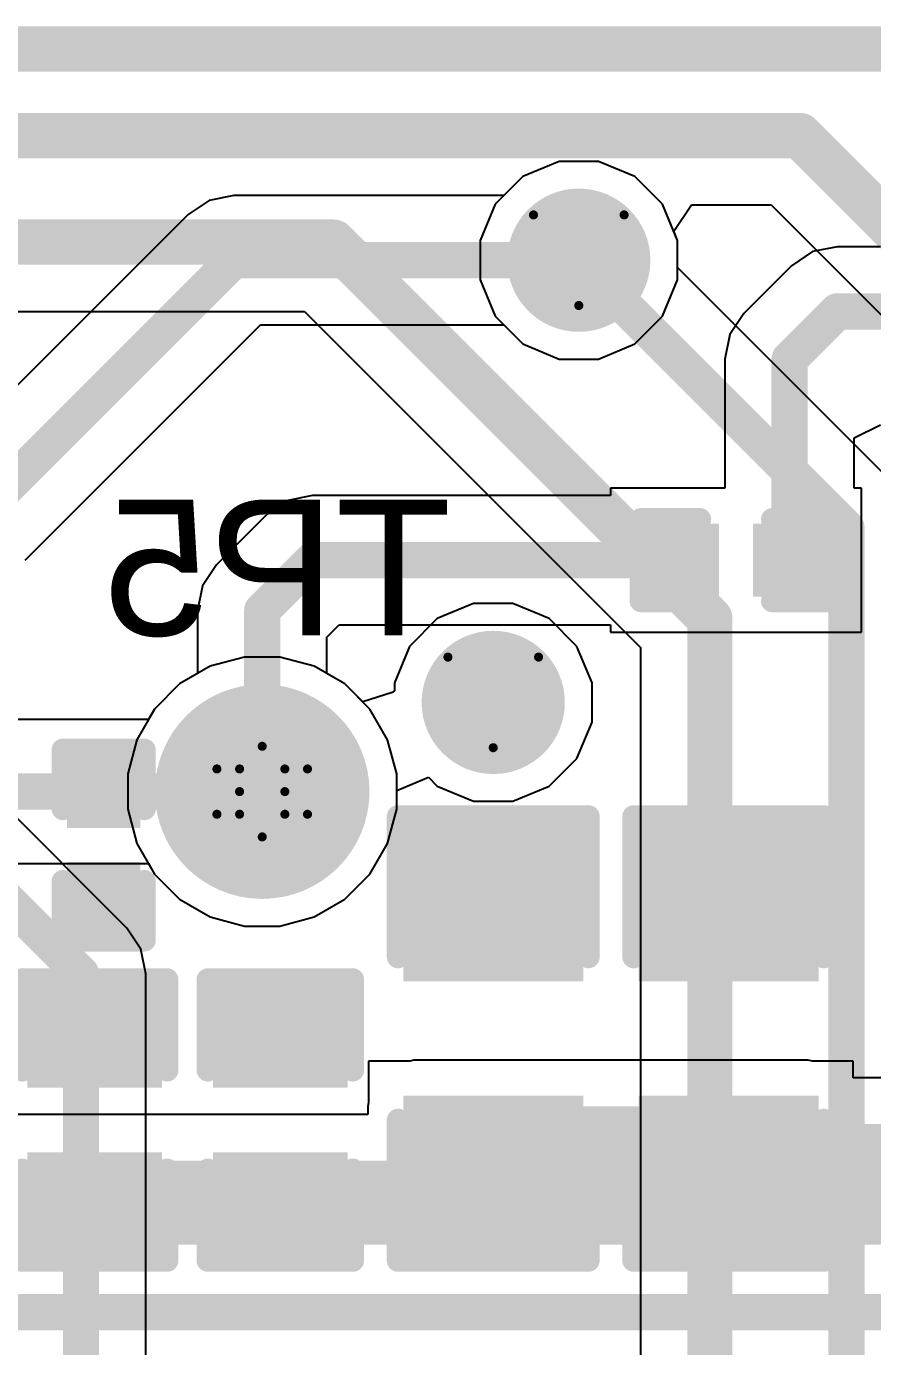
# Model space of a CAD drawing. Header units: inches. Extents: x -6 to 385, y -2 to 102.
# Drawn here: x 54.51 to 59.25, y 35.45 to 42.85 of the extents above; entities that cross this region are included whole.
import ezdxf

# ---------------------------------------------------------------- set-up
doc = ezdxf.new("R2010")
doc.units = ezdxf.units.IN
for name, color, linetype in [('Bottom Layer', 5, 'Continuous'), ('Bottom Overlay', 54, 'Continuous'), ('Bottom Paste', 16, 'Continuous'), ('Bottom Solder', 6, 'Continuous'), ('Drill Drawing', 1, 'Continuous'), ('Layer 1', 16, 'Continuous'), ('Layer 2', 76, 'Continuous'), ('Multi-Layer', 9, 'Continuous'), ('Pad Holes', 156, 'Continuous'), ('Top Layer', 1, 'Continuous'), ('Top Solder', 216, 'Continuous'), ('Via Holes', 16, 'Continuous')]:
    doc.layers.add(name, color=color, linetype=linetype)
doc.styles.add('Arial', font='', dxfattribs={"height": 0.2})
doc.styles.get('Arial').set_extended_font_data('Arial')

# ---------------------------------------------------------------- blocks, each defined once
blk = doc.blocks.new('CAP_0201_B_3')
at = {"layer": 'Bottom Layer'}
for points in [[(-0.45, 0.15), (-0.15, 0.15), (-0.15, -0.15), (-0.45, -0.15)], [(0.15, 0.15), (0.45, 0.15), (0.45, -0.15), (0.15, -0.15)]]:
    blk.add_hatch(color=5, dxfattribs=at).paths.add_polyline_path(points)
at = {"layer": 'Bottom Paste'}
for points in [[(-0.45, 0.15), (-0.15, 0.15), (-0.15, -0.15), (-0.45, -0.15)], [(0.15, 0.15), (0.45, 0.15), (0.45, -0.15), (0.15, -0.15)]]:
    blk.add_hatch(color=16, dxfattribs=at).paths.add_polyline_path(points)
at = {"layer": 'Bottom Solder'}
for points in [[(-0.505, 0.205), (-0.095, 0.205), (-0.095, -0.205), (-0.505, -0.205)], [(0.095, 0.205), (0.505, 0.205), (0.505, -0.205), (0.095, -0.205)]]:
    blk.add_hatch(color=6, dxfattribs=at).paths.add_polyline_path(points)
at = {"layer": 'Bottom Overlay'}
for points in [[(-0.5334, 0.2286, 0.127, 0.127, 0), (-0.2032, 0.2286, 0.127, 0.127, 0)], [(-0.5334, -0.2286, 0.127, 0.127, 0), (-0.5334, 0.2286, 0.127, 0.127, 0)], [(0.2032, 0.2286, 0.127, 0.127, 0), (0.5334, 0.2286, 0.127, 0.127, 0)], [(0.5334, -0.2286, 0.127, 0.127, 0), (0.5334, 0.2286, 0.127, 0.127, 0)], [(-0.5334, -0.2286, 0.127, 0.127, 0), (-0.2032, -0.2286, 0.127, 0.127, 0)], [(0.2032, -0.2286, 0.127, 0.127, 0), (0.5334, -0.2286, 0.127, 0.127, 0)]]:
    blk.add_lwpolyline(points, format="xyseb", dxfattribs=at)
for points in [[(-0.5651, 0.2286, 0.0635, 0.0635, 1), (-0.5016, 0.2286, 0.0635, 0.0635, 1)], [(-0.5651, 0.2286, 0.0635, 0.0635, 1), (-0.5016, 0.2286, 0.0635, 0.0635, 1)], [(-0.2349, 0.2286, 0.0635, 0.0635, 1), (-0.1714, 0.2286, 0.0635, 0.0635, 1)], [(0.1714, 0.2286, 0.0635, 0.0635, 1), (0.2349, 0.2286, 0.0635, 0.0635, 1)], [(0.5016, 0.2286, 0.0635, 0.0635, 1), (0.5651, 0.2286, 0.0635, 0.0635, 1)], [(0.5016, 0.2286, 0.0635, 0.0635, 1), (0.5651, 0.2286, 0.0635, 0.0635, 1)], [(-0.5651, -0.2286, 0.0635, 0.0635, 1), (-0.5016, -0.2286, 0.0635, 0.0635, 1)], [(-0.5651, -0.2286, 0.0635, 0.0635, 1), (-0.5016, -0.2286, 0.0635, 0.0635, 1)], [(-0.2349, -0.2286, 0.0635, 0.0635, 1), (-0.1714, -0.2286, 0.0635, 0.0635, 1)], [(0.1714, -0.2286, 0.0635, 0.0635, 1), (0.2349, -0.2286, 0.0635, 0.0635, 1)], [(0.5016, -0.2286, 0.0635, 0.0635, 1), (0.5651, -0.2286, 0.0635, 0.0635, 1)], [(0.5016, -0.2286, 0.0635, 0.0635, 1), (0.5651, -0.2286, 0.0635, 0.0635, 1)]]:
    blk.add_lwpolyline(points, format="xyseb", close=True, dxfattribs=at)
blk = doc.blocks.new('0_5___T____P___B_13')
at = {"layer": 'Bottom Layer'}
h = blk.add_hatch(color=5, dxfattribs=at)
edge = h.paths.add_edge_path()
edge.add_arc((0, 0), 0.5, 0, 360)
at = {"layer": 'Bottom Solder'}
h = blk.add_hatch(color=6, dxfattribs=at)
edge = h.paths.add_edge_path()
edge.add_arc((0, 0), 0.6016, 0, 360)
at = {"layer": 'Layer 1'}
h = blk.add_hatch(color=16, dxfattribs=at)
edge = h.paths.add_edge_path()
edge.add_arc((0, 0), 0.5, 0, 360)
at = {"layer": 'Layer 2'}
h = blk.add_hatch(color=76, dxfattribs=at)
edge = h.paths.add_edge_path()
edge.add_arc((0, 0), 0.5, 0, 360)
at = {"layer": 'Multi-Layer'}
h = blk.add_hatch(color=9, dxfattribs=at)
edge = h.paths.add_edge_path()
edge.add_arc((0, 0), 0.5, 0, 360)
at = {"layer": 'Pad Holes'}
h = blk.add_hatch(color=7, dxfattribs=at)
edge = h.paths.add_edge_path()
edge.add_arc((0, 0), 0.26, 0, 360)
at = {"layer": 'Top Layer'}
h = blk.add_hatch(color=1, dxfattribs=at)
edge = h.paths.add_edge_path()
edge.add_arc((0, 0), 0.5, 0, 360)
at = {"layer": 'Top Solder'}
h = blk.add_hatch(color=216, dxfattribs=at)
edge = h.paths.add_edge_path()
edge.add_arc((0, 0), 0.6016, 0, 360)
blk = doc.blocks.new('C___0402_B_60')
at = {"layer": 'Bottom Layer'}
for points in [[(-0.2413, 0.3175), (-0.2413, -0.3175), (-0.6985, -0.3175), (-0.6985, 0.3175)], [(0.6985, 0.3175), (0.6985, -0.3175), (0.2413, -0.3175), (0.2413, 0.3175)]]:
    blk.add_hatch(color=5, dxfattribs=at).paths.add_polyline_path(points)
at = {"layer": 'Bottom Paste'}
for points in [[(-0.2413, 0.3175), (-0.2413, -0.3175), (-0.6985, -0.3175), (-0.6985, 0.3175)], [(0.6985, 0.3175), (0.6985, -0.3175), (0.2413, -0.3175), (0.2413, 0.3175)]]:
    blk.add_hatch(color=16, dxfattribs=at).paths.add_polyline_path(points)
at = {"layer": 'Bottom Solder'}
for points in [[(-0.1813, 0.3775), (-0.1813, -0.3775), (-0.7585, -0.3775), (-0.7585, 0.3775)], [(0.7585, 0.3775), (0.7585, -0.3775), (0.1813, -0.3775), (0.1813, 0.3775)]]:
    blk.add_hatch(color=6, dxfattribs=at).paths.add_polyline_path(points)
at = {"layer": 'Bottom Overlay'}
for points in [[(-0.7874, -0.4064, 0.127, 0.127, 0), (-0.7874, 0.4064, 0.127, 0.127, 0)], [(-0.2794, 0.4064, 0.127, 0.127, 0), (-0.7874, 0.4064, 0.127, 0.127, 0)], [(0.7874, 0.4064, 0.127, 0.127, 0), (0.2794, 0.4064, 0.127, 0.127, 0)], [(0.7874, -0.4064, 0.127, 0.127, 0), (0.7874, 0.4064, 0.127, 0.127, 0)], [(-0.2794, -0.4064, 0.127, 0.127, 0), (-0.7874, -0.4064, 0.127, 0.127, 0)], [(0.7874, -0.4064, 0.127, 0.127, 0), (0.2794, -0.4064, 0.127, 0.127, 0)]]:
    blk.add_lwpolyline(points, format="xyseb", dxfattribs=at)
for points in [[(-0.8191, 0.4064, 0.0635, 0.0635, 1), (-0.7556, 0.4064, 0.0635, 0.0635, 1)], [(-0.8191, 0.4064, 0.0635, 0.0635, 1), (-0.7556, 0.4064, 0.0635, 0.0635, 1)], [(-0.3111, 0.4064, 0.0635, 0.0635, 1), (-0.2477, 0.4064, 0.0635, 0.0635, 1)], [(0.2477, 0.4064, 0.0635, 0.0635, 1), (0.3111, 0.4064, 0.0635, 0.0635, 1)], [(0.7556, 0.4064, 0.0635, 0.0635, 1), (0.8191, 0.4064, 0.0635, 0.0635, 1)], [(0.7556, 0.4064, 0.0635, 0.0635, 1), (0.8191, 0.4064, 0.0635, 0.0635, 1)], [(-0.8191, -0.4064, 0.0635, 0.0635, 1), (-0.7556, -0.4064, 0.0635, 0.0635, 1)], [(-0.8191, -0.4064, 0.0635, 0.0635, 1), (-0.7556, -0.4064, 0.0635, 0.0635, 1)], [(-0.3111, -0.4064, 0.0635, 0.0635, 1), (-0.2477, -0.4064, 0.0635, 0.0635, 1)], [(0.2477, -0.4064, 0.0635, 0.0635, 1), (0.3111, -0.4064, 0.0635, 0.0635, 1)], [(0.7556, -0.4064, 0.0635, 0.0635, 1), (0.8191, -0.4064, 0.0635, 0.0635, 1)], [(0.7556, -0.4064, 0.0635, 0.0635, 1), (0.8191, -0.4064, 0.0635, 0.0635, 1)]]:
    blk.add_lwpolyline(points, format="xyseb", close=True, dxfattribs=at)
blk = doc.blocks.new('C___0402_B_61')
at = {"layer": 'Bottom Layer'}
for points in [[(-0.2413, 0.3175), (-0.2413, -0.3175), (-0.6985, -0.3175), (-0.6985, 0.3175)], [(0.6985, 0.3175), (0.6985, -0.3175), (0.2413, -0.3175), (0.2413, 0.3175)]]:
    blk.add_hatch(color=5, dxfattribs=at).paths.add_polyline_path(points)
at = {"layer": 'Bottom Paste'}
for points in [[(-0.2413, 0.3175), (-0.2413, -0.3175), (-0.6985, -0.3175), (-0.6985, 0.3175)], [(0.6985, 0.3175), (0.6985, -0.3175), (0.2413, -0.3175), (0.2413, 0.3175)]]:
    blk.add_hatch(color=16, dxfattribs=at).paths.add_polyline_path(points)
at = {"layer": 'Bottom Solder'}
for points in [[(-0.1813, 0.3775), (-0.1813, -0.3775), (-0.7585, -0.3775), (-0.7585, 0.3775)], [(0.7585, 0.3775), (0.7585, -0.3775), (0.1813, -0.3775), (0.1813, 0.3775)]]:
    blk.add_hatch(color=6, dxfattribs=at).paths.add_polyline_path(points)
at = {"layer": 'Bottom Overlay'}
for points in [[(-0.7874, -0.4064, 0.127, 0.127, 0), (-0.7874, 0.4064, 0.127, 0.127, 0)], [(-0.2794, 0.4064, 0.127, 0.127, 0), (-0.7874, 0.4064, 0.127, 0.127, 0)], [(0.7874, 0.4064, 0.127, 0.127, 0), (0.2794, 0.4064, 0.127, 0.127, 0)], [(0.7874, -0.4064, 0.127, 0.127, 0), (0.7874, 0.4064, 0.127, 0.127, 0)], [(-0.2794, -0.4064, 0.127, 0.127, 0), (-0.7874, -0.4064, 0.127, 0.127, 0)], [(0.7874, -0.4064, 0.127, 0.127, 0), (0.2794, -0.4064, 0.127, 0.127, 0)]]:
    blk.add_lwpolyline(points, format="xyseb", dxfattribs=at)
for points in [[(-0.8191, 0.4064, 0.0635, 0.0635, 1), (-0.7556, 0.4064, 0.0635, 0.0635, 1)], [(-0.8191, 0.4064, 0.0635, 0.0635, 1), (-0.7556, 0.4064, 0.0635, 0.0635, 1)], [(-0.3111, 0.4064, 0.0635, 0.0635, 1), (-0.2477, 0.4064, 0.0635, 0.0635, 1)], [(0.2477, 0.4064, 0.0635, 0.0635, 1), (0.3111, 0.4064, 0.0635, 0.0635, 1)], [(0.7556, 0.4064, 0.0635, 0.0635, 1), (0.8191, 0.4064, 0.0635, 0.0635, 1)], [(0.7556, 0.4064, 0.0635, 0.0635, 1), (0.8191, 0.4064, 0.0635, 0.0635, 1)], [(-0.8191, -0.4064, 0.0635, 0.0635, 1), (-0.7556, -0.4064, 0.0635, 0.0635, 1)], [(-0.8191, -0.4064, 0.0635, 0.0635, 1), (-0.7556, -0.4064, 0.0635, 0.0635, 1)], [(-0.3111, -0.4064, 0.0635, 0.0635, 1), (-0.2477, -0.4064, 0.0635, 0.0635, 1)], [(0.2477, -0.4064, 0.0635, 0.0635, 1), (0.3111, -0.4064, 0.0635, 0.0635, 1)], [(0.7556, -0.4064, 0.0635, 0.0635, 1), (0.8191, -0.4064, 0.0635, 0.0635, 1)], [(0.7556, -0.4064, 0.0635, 0.0635, 1), (0.8191, -0.4064, 0.0635, 0.0635, 1)]]:
    blk.add_lwpolyline(points, format="xyseb", close=True, dxfattribs=at)
blk = doc.blocks.new('C___0603_B_62')
at = {"layer": 'Bottom Layer'}
for points in [[(-1.143, -0.4445), (-1.143, 0.4445), (-0.381, 0.4445), (-0.381, -0.4445)], [(0.381, -0.4445), (0.381, 0.4445), (1.143, 0.4445), (1.143, -0.4445)]]:
    blk.add_hatch(color=5, dxfattribs=at).paths.add_polyline_path(points)
at = {"layer": 'Bottom Paste'}
for points in [[(-1.143, -0.4445), (-1.143, 0.4445), (-0.381, 0.4445), (-0.381, -0.4445)], [(0.381, -0.4445), (0.381, 0.4445), (1.143, 0.4445), (1.143, -0.4445)]]:
    blk.add_hatch(color=16, dxfattribs=at).paths.add_polyline_path(points)
at = {"layer": 'Bottom Solder'}
for points in [[(-1.203, -0.5045), (-1.203, 0.5045), (-0.321, 0.5045), (-0.321, -0.5045)], [(0.321, -0.5045), (0.321, 0.5045), (1.203, 0.5045), (1.203, -0.5045)]]:
    blk.add_hatch(color=6, dxfattribs=at).paths.add_polyline_path(points)
at = {"layer": 'Bottom Overlay'}
for points in [[(-0.4572, 0.5334, 0.127, 0.127, 0), (-1.2446, 0.5334, 0.127, 0.127, 0)], [(-1.2446, -0.5334, 0.127, 0.127, 0), (-1.2446, 0.5334, 0.127, 0.127, 0)], [(1.2446, 0.5334, 0.127, 0.127, 0), (0.4572, 0.5334, 0.127, 0.127, 0)], [(1.2446, -0.5334, 0.127, 0.127, 0), (1.2446, 0.5334, 0.127, 0.127, 0)], [(-0.4572, -0.5334, 0.127, 0.127, 0), (-1.2446, -0.5334, 0.127, 0.127, 0)], [(1.2446, -0.5334, 0.127, 0.127, 0), (0.4572, -0.5334, 0.127, 0.127, 0)]]:
    blk.add_lwpolyline(points, format="xyseb", dxfattribs=at)
for points in [[(-1.2764, 0.5334, 0.0635, 0.0635, 1), (-1.2128, 0.5334, 0.0635, 0.0635, 1)], [(-1.2764, 0.5334, 0.0635, 0.0635, 1), (-1.2128, 0.5334, 0.0635, 0.0635, 1)], [(-0.4889, 0.5334, 0.0635, 0.0635, 1), (-0.4254, 0.5334, 0.0635, 0.0635, 1)], [(0.4254, 0.5334, 0.0635, 0.0635, 1), (0.4889, 0.5334, 0.0635, 0.0635, 1)], [(1.2128, 0.5334, 0.0635, 0.0635, 1), (1.2764, 0.5334, 0.0635, 0.0635, 1)], [(1.2128, 0.5334, 0.0635, 0.0635, 1), (1.2764, 0.5334, 0.0635, 0.0635, 1)], [(-1.2764, -0.5334, 0.0635, 0.0635, 1), (-1.2128, -0.5334, 0.0635, 0.0635, 1)], [(-1.2764, -0.5334, 0.0635, 0.0635, 1), (-1.2128, -0.5334, 0.0635, 0.0635, 1)], [(-0.4889, -0.5334, 0.0635, 0.0635, 1), (-0.4254, -0.5334, 0.0635, 0.0635, 1)], [(0.4254, -0.5334, 0.0635, 0.0635, 1), (0.4889, -0.5334, 0.0635, 0.0635, 1)], [(1.2128, -0.5334, 0.0635, 0.0635, 1), (1.2764, -0.5334, 0.0635, 0.0635, 1)], [(1.2128, -0.5334, 0.0635, 0.0635, 1), (1.2764, -0.5334, 0.0635, 0.0635, 1)]]:
    blk.add_lwpolyline(points, format="xyseb", close=True, dxfattribs=at)
blk = doc.blocks.new('C___0603_B_63')
at = {"layer": 'Bottom Layer'}
for points in [[(-1.143, -0.4445), (-1.143, 0.4445), (-0.381, 0.4445), (-0.381, -0.4445)], [(0.381, -0.4445), (0.381, 0.4445), (1.143, 0.4445), (1.143, -0.4445)]]:
    blk.add_hatch(color=5, dxfattribs=at).paths.add_polyline_path(points)
at = {"layer": 'Bottom Paste'}
for points in [[(-1.143, -0.4445), (-1.143, 0.4445), (-0.381, 0.4445), (-0.381, -0.4445)], [(0.381, -0.4445), (0.381, 0.4445), (1.143, 0.4445), (1.143, -0.4445)]]:
    blk.add_hatch(color=16, dxfattribs=at).paths.add_polyline_path(points)
at = {"layer": 'Bottom Solder'}
for points in [[(-1.203, -0.5045), (-1.203, 0.5045), (-0.321, 0.5045), (-0.321, -0.5045)], [(0.321, -0.5045), (0.321, 0.5045), (1.203, 0.5045), (1.203, -0.5045)]]:
    blk.add_hatch(color=6, dxfattribs=at).paths.add_polyline_path(points)
at = {"layer": 'Bottom Overlay'}
for points in [[(-0.4572, 0.5334, 0.127, 0.127, 0), (-1.2446, 0.5334, 0.127, 0.127, 0)], [(-1.2446, -0.5334, 0.127, 0.127, 0), (-1.2446, 0.5334, 0.127, 0.127, 0)], [(1.2446, 0.5334, 0.127, 0.127, 0), (0.4572, 0.5334, 0.127, 0.127, 0)], [(1.2446, -0.5334, 0.127, 0.127, 0), (1.2446, 0.5334, 0.127, 0.127, 0)], [(-0.4572, -0.5334, 0.127, 0.127, 0), (-1.2446, -0.5334, 0.127, 0.127, 0)], [(1.2446, -0.5334, 0.127, 0.127, 0), (0.4572, -0.5334, 0.127, 0.127, 0)]]:
    blk.add_lwpolyline(points, format="xyseb", dxfattribs=at)
for points in [[(-1.2764, 0.5334, 0.0635, 0.0635, 1), (-1.2128, 0.5334, 0.0635, 0.0635, 1)], [(-1.2764, 0.5334, 0.0635, 0.0635, 1), (-1.2128, 0.5334, 0.0635, 0.0635, 1)], [(-0.4889, 0.5334, 0.0635, 0.0635, 1), (-0.4254, 0.5334, 0.0635, 0.0635, 1)], [(0.4254, 0.5334, 0.0635, 0.0635, 1), (0.4889, 0.5334, 0.0635, 0.0635, 1)], [(1.2128, 0.5334, 0.0635, 0.0635, 1), (1.2764, 0.5334, 0.0635, 0.0635, 1)], [(1.2128, 0.5334, 0.0635, 0.0635, 1), (1.2764, 0.5334, 0.0635, 0.0635, 1)], [(-1.2764, -0.5334, 0.0635, 0.0635, 1), (-1.2128, -0.5334, 0.0635, 0.0635, 1)], [(-1.2764, -0.5334, 0.0635, 0.0635, 1), (-1.2128, -0.5334, 0.0635, 0.0635, 1)], [(-0.4889, -0.5334, 0.0635, 0.0635, 1), (-0.4254, -0.5334, 0.0635, 0.0635, 1)], [(0.4254, -0.5334, 0.0635, 0.0635, 1), (0.4889, -0.5334, 0.0635, 0.0635, 1)], [(1.2128, -0.5334, 0.0635, 0.0635, 1), (1.2764, -0.5334, 0.0635, 0.0635, 1)], [(1.2128, -0.5334, 0.0635, 0.0635, 1), (1.2764, -0.5334, 0.0635, 0.0635, 1)]]:
    blk.add_lwpolyline(points, format="xyseb", close=True, dxfattribs=at)
blk = doc.blocks.new('CAP_0201_B_65')
at = {"layer": 'Bottom Layer'}
for points in [[(-0.45, 0.15), (-0.15, 0.15), (-0.15, -0.15), (-0.45, -0.15)], [(0.15, 0.15), (0.45, 0.15), (0.45, -0.15), (0.15, -0.15)]]:
    blk.add_hatch(color=5, dxfattribs=at).paths.add_polyline_path(points)
at = {"layer": 'Bottom Paste'}
for points in [[(-0.45, 0.15), (-0.15, 0.15), (-0.15, -0.15), (-0.45, -0.15)], [(0.15, 0.15), (0.45, 0.15), (0.45, -0.15), (0.15, -0.15)]]:
    blk.add_hatch(color=16, dxfattribs=at).paths.add_polyline_path(points)
at = {"layer": 'Bottom Solder'}
for points in [[(-0.505, 0.205), (-0.095, 0.205), (-0.095, -0.205), (-0.505, -0.205)], [(0.095, 0.205), (0.505, 0.205), (0.505, -0.205), (0.095, -0.205)]]:
    blk.add_hatch(color=6, dxfattribs=at).paths.add_polyline_path(points)
at = {"layer": 'Bottom Overlay'}
for points in [[(-0.5334, 0.2286, 0.127, 0.127, 0), (-0.2032, 0.2286, 0.127, 0.127, 0)], [(-0.5334, 0.2286, 0.127, 0.127, 0), (-0.5334, -0.2286, 0.127, 0.127, 0)], [(0.2032, 0.2286, 0.127, 0.127, 0), (0.5334, 0.2286, 0.127, 0.127, 0)], [(0.5334, 0.2286, 0.127, 0.127, 0), (0.5334, -0.2286, 0.127, 0.127, 0)], [(-0.5334, -0.2286, 0.127, 0.127, 0), (-0.2032, -0.2286, 0.127, 0.127, 0)], [(0.2032, -0.2286, 0.127, 0.127, 0), (0.5334, -0.2286, 0.127, 0.127, 0)]]:
    blk.add_lwpolyline(points, format="xyseb", dxfattribs=at)
for points in [[(-0.5651, 0.2286, 0.0635, 0.0635, 1), (-0.5016, 0.2286, 0.0635, 0.0635, 1)], [(-0.5651, 0.2286, 0.0635, 0.0635, 1), (-0.5016, 0.2286, 0.0635, 0.0635, 1)], [(-0.2349, 0.2286, 0.0635, 0.0635, 1), (-0.1714, 0.2286, 0.0635, 0.0635, 1)], [(0.1714, 0.2286, 0.0635, 0.0635, 1), (0.2349, 0.2286, 0.0635, 0.0635, 1)], [(0.5016, 0.2286, 0.0635, 0.0635, 1), (0.5651, 0.2286, 0.0635, 0.0635, 1)], [(0.5016, 0.2286, 0.0635, 0.0635, 1), (0.5651, 0.2286, 0.0635, 0.0635, 1)], [(-0.5651, -0.2286, 0.0635, 0.0635, 1), (-0.5016, -0.2286, 0.0635, 0.0635, 1)], [(-0.5651, -0.2286, 0.0635, 0.0635, 1), (-0.5016, -0.2286, 0.0635, 0.0635, 1)], [(-0.2349, -0.2286, 0.0635, 0.0635, 1), (-0.1714, -0.2286, 0.0635, 0.0635, 1)], [(0.1714, -0.2286, 0.0635, 0.0635, 1), (0.2349, -0.2286, 0.0635, 0.0635, 1)], [(0.5016, -0.2286, 0.0635, 0.0635, 1), (0.5651, -0.2286, 0.0635, 0.0635, 1)], [(0.5016, -0.2286, 0.0635, 0.0635, 1), (0.5651, -0.2286, 0.0635, 0.0635, 1)]]:
    blk.add_lwpolyline(points, format="xyseb", close=True, dxfattribs=at)

msp = doc.modelspace()

# ---------------------------------------------------------------- hatches: boundary and pattern name
at = {"layer": 'Bottom Layer'}
h = msp.add_hatch(color=5, dxfattribs=at)
edge = h.paths.add_edge_path()
edge.add_arc((57.6045, 41.5367), 0.3, 0, 360)
h = msp.add_hatch(color=5, dxfattribs=at)
edge = h.paths.add_edge_path()
edge.add_arc((57.1246, 39.0573), 0.3, 0, 360)
for points in [[(56.6801, 36.0301), (58.8899, 36.0301), (58.8899, 36.7919), (56.6801, 36.7919)], [(56.6801, 36.0174), (61.5704, 36.0174), (61.5704, 36.6931), (56.6801, 36.6931)], [(51.868, 36.0172), (58.8899, 36.0172), (58.8899, 36.4873), (51.868, 36.4873)]]:
    msp.add_hatch(color=5, dxfattribs=at).paths.add_polyline_path(points)
at = {"layer": 'Bottom Solder'}
h = msp.add_hatch(color=6, dxfattribs=at)
edge = h.paths.add_edge_path()
edge.add_arc((57.6045, 41.5367), 0.4016, 0, 360)
h = msp.add_hatch(color=6, dxfattribs=at)
edge = h.paths.add_edge_path()
edge.add_arc((57.1246, 39.0573), 0.4016, 0, 360)
at = {"layer": 'Layer 1'}
h = msp.add_hatch(color=16, dxfattribs=at)
edge = h.paths.add_edge_path()
edge.add_arc((57.6045, 41.5367), 0.3, 0, 360)
h = msp.add_hatch(color=16, dxfattribs=at)
edge = h.paths.add_edge_path()
edge.add_arc((57.1246, 39.0573), 0.3, 0, 360)
at = {"layer": 'Layer 2'}
h = msp.add_hatch(color=76, dxfattribs=at)
edge = h.paths.add_edge_path()
edge.add_arc((57.6045, 41.5367), 0.3, 0, 360)
h = msp.add_hatch(color=76, dxfattribs=at)
edge = h.paths.add_edge_path()
edge.add_arc((57.1246, 39.0573), 0.3, 0, 360)
at = {"layer": 'Top Layer'}
h = msp.add_hatch(color=1, dxfattribs=at)
edge = h.paths.add_edge_path()
edge.add_arc((57.6045, 41.5367), 0.3, 0, 360)
h = msp.add_hatch(color=1, dxfattribs=at)
edge = h.paths.add_edge_path()
edge.add_arc((57.1246, 39.0573), 0.3, 0, 360)
at = {"layer": 'Top Solder'}
h = msp.add_hatch(color=216, dxfattribs=at)
edge = h.paths.add_edge_path()
edge.add_arc((57.6045, 41.5367), 0.4016, 0, 360)
h = msp.add_hatch(color=216, dxfattribs=at)
edge = h.paths.add_edge_path()
edge.add_arc((57.1246, 39.0573), 0.4016, 0, 360)
at = {"layer": 'Via Holes'}
h = msp.add_hatch(color=7, dxfattribs=at)
edge = h.paths.add_edge_path()
edge.add_arc((57.6045, 41.5367), 0.15, 0, 360)
h = msp.add_hatch(color=7, dxfattribs=at)
edge = h.paths.add_edge_path()
edge.add_arc((57.1246, 39.0573), 0.15, 0, 360)

# ---------------------------------------------------------------- linework, layer by layer
at = {"layer": 'Bottom Layer'}
for p, q in [((57.4943, 42.0907), (57.2907, 42.0063)), ((57.7147, 42.0907), (57.4943, 42.0907)), ((57.9183, 42.0063), (57.7147, 42.0907)), ((57.2907, 42.0063), (57.1836, 41.8992)), ((58.0741, 41.8505), (57.9183, 42.0063)), ((55.6697, 41.8992), (55.5309, 41.8716)), ((57.1836, 41.8992), (55.6697, 41.8992)), ((55.6697, 41.8992), (55.6697, 41.8992)), ((55.5309, 41.8716), (55.4133, 41.793)), ((58.1585, 41.6469), (58.0741, 41.8505)), ((55.4133, 41.793), (53.9879, 40.3676)), ((55.4133, 41.793), (55.4133, 41.793)), ((58.1585, 41.4265), (58.1585, 41.6469)), ((59.0543, 41.6122), (58.9156, 41.5846)), ((59.2965, 41.6122), (59.0543, 41.6122)), ((59.0543, 41.6122), (59.0543, 41.6122)), ((58.9156, 41.5846), (58.798, 41.506)), ((58.7979, 41.506), (58.53, 41.2381)), ((58.798, 41.506), (58.7979, 41.506)), ((58.0741, 41.2229), (58.1585, 41.4265)), ((58.53, 41.2381), (58.4514, 41.1204)), ((54.5006, 39.8549), (55.8198, 41.1741)), ((55.8198, 41.1741), (57.1836, 41.1741)), ((57.1836, 41.1741), (57.2907, 41.067)), ((57.9183, 41.067), (58.0741, 41.2229)), ((58.4514, 41.1204), (58.4238, 40.9817)), ((57.2907, 41.067), (57.4943, 40.9827)), ((57.7147, 40.9827), (57.9183, 41.067)), ((57.4943, 40.9827), (57.7147, 40.9827)), ((58.4238, 40.9817), (58.4238, 40.9817)), ((58.4238, 40.9817), (58.4238, 40.2589)), ((59.1489, 40.5416), (59.2965, 40.6146)), ((59.1489, 40.2589), (59.1489, 40.5416)), ((56.111, 40.2174), (55.9723, 40.1898)), ((57.7824, 40.2174), (56.111, 40.2174)), ((56.111, 40.2174), (56.111, 40.2174)), ((58.4238, 40.2589), (57.7824, 40.2589)), ((57.7824, 40.2589), (57.7824, 40.2174)), ((59.1904, 40.2589), (59.1489, 40.2589)), ((59.1904, 39.4509), (59.1904, 40.2589)), ((55.9723, 40.1898), (55.8546, 40.1113)), ((55.8546, 40.1112), (55.5728, 39.8294)), ((55.8546, 40.1113), (55.8546, 40.1112)), ((55.5728, 39.8294), (55.4942, 39.7118)), ((55.4942, 39.7118), (55.4666, 39.5731)), ((55.4666, 39.5731), (55.4666, 39.573)), ((55.4666, 39.573), (55.4666, 39.2186)), ((56.1918, 39.4229), (56.2612, 39.4923)), ((56.2612, 39.4923), (57.7824, 39.4923)), ((57.7824, 39.4923), (57.7824, 39.4509)), ((56.1918, 39.2186), (56.1918, 39.4229)), ((57.7824, 39.4509), (59.1904, 39.4509)), ((55.3662, 39.1607), (55.2258, 39.0203)), ((55.4666, 39.2186), (55.3662, 39.1607)), ((56.2922, 39.1607), (56.1918, 39.2186)), ((56.4326, 39.0203), (56.2922, 39.1607)), ((55.2258, 39.0203), (55.1918, 38.9613)), ((56.5318, 38.8484), (56.4326, 39.0203)), ((55.1918, 38.9613), (53.2926, 38.9613)), ((56.5832, 38.6566), (56.5318, 38.8484)), ((56.5832, 38.4581), (56.5832, 38.6566)), ((56.5318, 38.2663), (56.5832, 38.4581)), ((56.4326, 38.0944), (56.5318, 38.2663)), ((54.0756, 38.1533), (55.1918, 38.1533)), ((55.1918, 38.1533), (55.2258, 38.0944)), ((55.2258, 38.0944), (55.3662, 37.954)), ((56.2922, 37.954), (56.4326, 38.0944)), ((55.3662, 37.954), (55.5382, 37.8547)), ((56.1202, 37.8547), (56.2922, 37.954)), ((55.5382, 37.8547), (55.7299, 37.8033)), ((55.9285, 37.8033), (56.1202, 37.8547)), ((55.7299, 37.8033), (55.9285, 37.8033)), ((56.6563, 37.0461), (56.4261, 37.0461)), ((56.4261, 37.0461), (56.4261, 36.8169)), ((56.6801, 37.0509), (56.6563, 37.0461)), ((58.8899, 37.0509), (56.6801, 37.0509)), ((58.9149, 37.0459), (58.8899, 37.0509)), ((59.1439, 37.0459), (58.9149, 37.0459)), ((59.1439, 36.9521), (59.1439, 37.0459)), ((59.4233, 36.9521), (59.1439, 36.9521)), ((56.4261, 36.8169), (56.4211, 36.7919)), ((56.4211, 36.7919), (56.4211, 36.7463)), ((56.4211, 36.7463), (53.4155, 36.7463))]:
    msp.add_line(p, q, dxfattribs=at)
for points in [[(53.9466, 39.8136, 0.2032, 0.2032, 0), (55.6697, 41.5367, 0.2032, 0.2032, 0)], [(55.6697, 41.5367, 0.2032, 0.2032, 0), (57.6045, 41.5367, 0.2032, 0.2032, 0)], [(58.7864, 40.9817, 0.2032, 0.2032, 0), (59.0543, 41.2496, 0.2032, 0.2032, 0)], [(59.0543, 41.2496, 0.2032, 0.2032, 0), (59.995, 41.2496, 0.2032, 0.2032, 0)], [(58.7864, 39.8549, 0.2032, 0.2032, 0), (58.7864, 40.9817, 0.2032, 0.2032, 0)], [(55.8292, 39.5731, 0.2032, 0.2032, 0), (56.111, 39.8549, 0.2032, 0.2032, 0)], [(56.111, 39.8549, 0.2032, 0.2032, 0), (58.1864, 39.8549, 0.2032, 0.2032, 0)], [(55.8292, 38.5573, 0.2032, 0.2032, 0), (55.8292, 39.5731, 0.2032, 0.2032, 0)], [(54.2216, 38.5573, 0.2032, 0.2032, 0), (54.9402, 38.5573, 0.2032, 0.2032, 0)], [(54.9402, 38.5573, 0.2032, 0.2032, 0), (55.8292, 38.5573, 0.2032, 0.2032, 0)], [(52.193, 35.6392, 0.2032, 0.2032, 0), (61.9236, 35.6392, 0.2032, 0.2032, 0)]]:
    msp.add_lwpolyline(points, format="xyseb", dxfattribs=at)
for points in [[(55.6189, 41.5367, 0.1016, 0.1016, 1), (55.7205, 41.5367, 0.1016, 0.1016, 1)], [(55.6189, 41.5367, 0.1016, 0.1016, 1), (55.7205, 41.5367, 0.1016, 0.1016, 1)], [(57.5537, 41.5367, 0.1016, 0.1016, 1), (57.6553, 41.5367, 0.1016, 0.1016, 1)], [(59.0035, 41.2496, 0.1016, 0.1016, 1), (59.1051, 41.2496, 0.1016, 0.1016, 1)], [(59.0035, 41.2496, 0.1016, 0.1016, 1), (59.1051, 41.2496, 0.1016, 0.1016, 1)], [(58.7356, 40.9817, 0.1016, 0.1016, 1), (58.8372, 40.9817, 0.1016, 0.1016, 1)], [(58.7356, 40.9817, 0.1016, 0.1016, 1), (58.8372, 40.9817, 0.1016, 0.1016, 1)], [(56.0602, 39.8549, 0.1016, 0.1016, 1), (56.1618, 39.8549, 0.1016, 0.1016, 1)], [(56.0602, 39.8549, 0.1016, 0.1016, 1), (56.1618, 39.8549, 0.1016, 0.1016, 1)], [(58.1356, 39.8549, 0.1016, 0.1016, 1), (58.2372, 39.8549, 0.1016, 0.1016, 1)], [(58.7356, 39.8549, 0.1016, 0.1016, 1), (58.8372, 39.8549, 0.1016, 0.1016, 1)], [(55.7784, 39.5731, 0.1016, 0.1016, 1), (55.88, 39.5731, 0.1016, 0.1016, 1)], [(55.7784, 39.5731, 0.1016, 0.1016, 1), (55.88, 39.5731, 0.1016, 0.1016, 1)], [(54.8894, 38.5573, 0.1016, 0.1016, 1), (54.991, 38.5573, 0.1016, 0.1016, 1)], [(54.8894, 38.5573, 0.1016, 0.1016, 1), (54.991, 38.5573, 0.1016, 0.1016, 1)], [(55.7784, 38.5573, 0.1016, 0.1016, 1), (55.88, 38.5573, 0.1016, 0.1016, 1)], [(55.7784, 38.5573, 0.1016, 0.1016, 1), (55.88, 38.5573, 0.1016, 0.1016, 1)]]:
    msp.add_lwpolyline(points, format="xyseb", close=True, dxfattribs=at)
at = {"layer": 'Drill Drawing'}
for points in [[(57.3505, 41.7907, 0.0508, 0.0508, 0), (57.8585, 41.7907, 0.0508, 0.0508, 0)], [(57.3505, 41.7907, 0.0508, 0.0508, 0), (57.6045, 41.2827, 0.0508, 0.0508, 0)], [(57.6045, 41.2827, 0.0508, 0.0508, 0), (57.8585, 41.7907, 0.0508, 0.0508, 0)], [(56.8706, 39.3113, 0.0508, 0.0508, 0), (57.3786, 39.3113, 0.0508, 0.0508, 0)], [(56.8706, 39.3113, 0.0508, 0.0508, 0), (57.1246, 38.8033, 0.0508, 0.0508, 0)], [(57.1246, 38.8033, 0.0508, 0.0508, 0), (57.3786, 39.3113, 0.0508, 0.0508, 0)], [(55.7022, 38.6843, 0.0508, 0.0508, 0), (55.8292, 38.8113, 0.0508, 0.0508, 0)], [(55.8292, 38.8113, 0.0508, 0.0508, 0), (55.9562, 38.6843, 0.0508, 0.0508, 0)], [(55.5752, 38.6843, 0.0508, 0.0508, 0), (55.7022, 38.5573, 0.0508, 0.0508, 0)], [(55.5752, 38.6843, 0.0508, 0.0508, 0), (55.7022, 38.6843, 0.0508, 0.0508, 0)], [(55.9562, 38.6843, 0.0508, 0.0508, 0), (56.0832, 38.6843, 0.0508, 0.0508, 0)], [(55.9562, 38.5573, 0.0508, 0.0508, 0), (56.0832, 38.6843, 0.0508, 0.0508, 0)], [(55.5752, 38.4303, 0.0508, 0.0508, 0), (55.7022, 38.5573, 0.0508, 0.0508, 0)], [(55.9562, 38.5573, 0.0508, 0.0508, 0), (56.0832, 38.4303, 0.0508, 0.0508, 0)], [(55.5752, 38.4303, 0.0508, 0.0508, 0), (55.7022, 38.4303, 0.0508, 0.0508, 0)], [(55.7022, 38.4303, 0.0508, 0.0508, 0), (55.8292, 38.3033, 0.0508, 0.0508, 0)], [(55.8292, 38.3033, 0.0508, 0.0508, 0), (55.9562, 38.4303, 0.0508, 0.0508, 0)], [(55.9562, 38.4303, 0.0508, 0.0508, 0), (56.0832, 38.4303, 0.0508, 0.0508, 0)]]:
    msp.add_lwpolyline(points, format="xyseb", dxfattribs=at)
for points in [[(57.3378, 41.7907, 0.0254, 0.0254, 1), (57.3632, 41.7907, 0.0254, 0.0254, 1)], [(57.3378, 41.7907, 0.0254, 0.0254, 1), (57.3632, 41.7907, 0.0254, 0.0254, 1)], [(57.8458, 41.7907, 0.0254, 0.0254, 1), (57.8712, 41.7907, 0.0254, 0.0254, 1)], [(57.8458, 41.7907, 0.0254, 0.0254, 1), (57.8712, 41.7907, 0.0254, 0.0254, 1)], [(57.5918, 41.2827, 0.0254, 0.0254, 1), (57.6172, 41.2827, 0.0254, 0.0254, 1)], [(57.5918, 41.2827, 0.0254, 0.0254, 1), (57.6172, 41.2827, 0.0254, 0.0254, 1)], [(56.8579, 39.3113, 0.0254, 0.0254, 1), (56.8833, 39.3113, 0.0254, 0.0254, 1)], [(56.8579, 39.3113, 0.0254, 0.0254, 1), (56.8833, 39.3113, 0.0254, 0.0254, 1)], [(57.3659, 39.3113, 0.0254, 0.0254, 1), (57.3913, 39.3113, 0.0254, 0.0254, 1)], [(57.3659, 39.3113, 0.0254, 0.0254, 1), (57.3913, 39.3113, 0.0254, 0.0254, 1)], [(55.8165, 38.8113, 0.0254, 0.0254, 1), (55.8419, 38.8113, 0.0254, 0.0254, 1)], [(55.8165, 38.8113, 0.0254, 0.0254, 1), (55.8419, 38.8113, 0.0254, 0.0254, 1)], [(57.1119, 38.8033, 0.0254, 0.0254, 1), (57.1373, 38.8033, 0.0254, 0.0254, 1)], [(57.1119, 38.8033, 0.0254, 0.0254, 1), (57.1373, 38.8033, 0.0254, 0.0254, 1)], [(55.5625, 38.6843, 0.0254, 0.0254, 1), (55.5879, 38.6843, 0.0254, 0.0254, 1)], [(55.5625, 38.6843, 0.0254, 0.0254, 1), (55.5879, 38.6843, 0.0254, 0.0254, 1)], [(55.6895, 38.6843, 0.0254, 0.0254, 1), (55.7149, 38.6843, 0.0254, 0.0254, 1)], [(55.6895, 38.6843, 0.0254, 0.0254, 1), (55.7149, 38.6843, 0.0254, 0.0254, 1)], [(55.9435, 38.6843, 0.0254, 0.0254, 1), (55.9689, 38.6843, 0.0254, 0.0254, 1)], [(55.9435, 38.6843, 0.0254, 0.0254, 1), (55.9689, 38.6843, 0.0254, 0.0254, 1)], [(56.0705, 38.6843, 0.0254, 0.0254, 1), (56.0959, 38.6843, 0.0254, 0.0254, 1)], [(56.0705, 38.6843, 0.0254, 0.0254, 1), (56.0959, 38.6843, 0.0254, 0.0254, 1)], [(55.6895, 38.5573, 0.0254, 0.0254, 1), (55.7149, 38.5573, 0.0254, 0.0254, 1)], [(55.6895, 38.5573, 0.0254, 0.0254, 1), (55.7149, 38.5573, 0.0254, 0.0254, 1)], [(55.9435, 38.5573, 0.0254, 0.0254, 1), (55.9689, 38.5573, 0.0254, 0.0254, 1)], [(55.9435, 38.5573, 0.0254, 0.0254, 1), (55.9689, 38.5573, 0.0254, 0.0254, 1)], [(55.5625, 38.4303, 0.0254, 0.0254, 1), (55.5879, 38.4303, 0.0254, 0.0254, 1)], [(55.5625, 38.4303, 0.0254, 0.0254, 1), (55.5879, 38.4303, 0.0254, 0.0254, 1)], [(55.6895, 38.4303, 0.0254, 0.0254, 1), (55.7149, 38.4303, 0.0254, 0.0254, 1)], [(55.6895, 38.4303, 0.0254, 0.0254, 1), (55.7149, 38.4303, 0.0254, 0.0254, 1)], [(55.9435, 38.4303, 0.0254, 0.0254, 1), (55.9689, 38.4303, 0.0254, 0.0254, 1)], [(55.9435, 38.4303, 0.0254, 0.0254, 1), (55.9689, 38.4303, 0.0254, 0.0254, 1)], [(56.0705, 38.4303, 0.0254, 0.0254, 1), (56.0959, 38.4303, 0.0254, 0.0254, 1)], [(56.0705, 38.4303, 0.0254, 0.0254, 1), (56.0959, 38.4303, 0.0254, 0.0254, 1)], [(55.8165, 38.3033, 0.0254, 0.0254, 1), (55.8419, 38.3033, 0.0254, 0.0254, 1)], [(55.8165, 38.3033, 0.0254, 0.0254, 1), (55.8419, 38.3033, 0.0254, 0.0254, 1)]]:
    msp.add_lwpolyline(points, format="xyseb", close=True, dxfattribs=at)
at = {"layer": 'Layer 1'}
for p, q in [((57.4943, 42.0907), (57.2907, 42.0063)), ((57.7147, 42.0907), (57.4943, 42.0907)), ((57.9183, 42.0063), (57.7147, 42.0907)), ((57.2907, 42.0063), (57.1348, 41.8505)), ((58.0741, 41.8505), (57.9183, 42.0063)), ((57.1348, 41.8505), (57.0505, 41.6469)), ((58.1585, 41.6469), (58.0741, 41.8505)), ((57.0505, 41.6469), (57.0505, 41.4265)), ((58.1585, 41.4265), (58.1585, 41.6469)), ((57.0505, 41.4265), (57.1348, 41.2229)), ((58.0741, 41.2229), (58.1585, 41.4265)), ((57.1348, 41.2229), (57.2907, 41.067)), ((57.9183, 41.067), (58.0741, 41.2229)), ((57.2907, 41.067), (57.4943, 40.9827)), ((57.7147, 40.9827), (57.9183, 41.067)), ((57.4943, 40.9827), (57.7147, 40.9827)), ((55.7299, 39.3113), (55.5382, 39.2599)), ((55.9285, 39.3113), (55.7299, 39.3113)), ((56.1202, 39.2599), (55.9285, 39.3113)), ((55.5382, 39.2599), (55.3662, 39.1607)), ((56.2922, 39.1607), (56.1202, 39.2599)), ((55.3662, 39.1607), (55.2258, 39.0203)), ((56.4326, 39.0203), (56.2922, 39.1607)), ((55.2258, 39.0203), (55.1266, 38.8484)), ((56.5318, 38.8484), (56.4326, 39.0203)), ((55.1266, 38.8484), (55.0752, 38.6566)), ((56.5832, 38.6566), (56.5318, 38.8484)), ((55.0752, 38.6566), (55.0752, 38.4581)), ((56.5832, 38.4581), (56.5832, 38.6566)), ((55.0752, 38.4581), (55.1266, 38.2663)), ((56.5318, 38.2663), (56.5832, 38.4581)), ((55.1266, 38.2663), (55.2258, 38.0944)), ((56.4326, 38.0944), (56.5318, 38.2663)), ((55.2258, 38.0944), (55.3662, 37.954)), ((56.2922, 37.954), (56.4326, 38.0944)), ((55.3662, 37.954), (55.5382, 37.8547)), ((56.1202, 37.8547), (56.2922, 37.954)), ((55.5382, 37.8547), (55.7299, 37.8033)), ((55.9285, 37.8033), (56.1202, 37.8547)), ((55.7299, 37.8033), (55.9285, 37.8033))]:
    msp.add_line(p, q, dxfattribs=at)
at = {"layer": 'Layer 2'}
for p, q in [((57.4943, 42.0907), (57.2907, 42.0063)), ((57.7147, 42.0907), (57.4943, 42.0907)), ((57.9183, 42.0063), (57.7147, 42.0907)), ((57.2907, 42.0063), (57.1348, 41.8505)), ((58.0741, 41.8505), (57.9183, 42.0063)), ((57.1348, 41.8505), (57.0505, 41.6469)), ((58.1585, 41.6469), (58.0741, 41.8505)), ((57.0505, 41.6469), (57.0505, 41.4265)), ((58.1585, 41.4265), (58.1585, 41.6469)), ((57.0505, 41.4265), (57.1348, 41.2229)), ((58.0741, 41.2229), (58.1585, 41.4265)), ((57.1348, 41.2229), (57.2907, 41.067)), ((57.9183, 41.067), (58.0741, 41.2229)), ((57.2907, 41.067), (57.4943, 40.9827)), ((57.7147, 40.9827), (57.9183, 41.067)), ((57.4943, 40.9827), (57.7147, 40.9827)), ((57.0144, 39.6113), (56.8108, 39.527)), ((57.2348, 39.6113), (57.0144, 39.6113)), ((57.4384, 39.527), (57.2348, 39.6113)), ((56.8108, 39.527), (56.6549, 39.3711)), ((57.5943, 39.3711), (57.4384, 39.527)), ((55.7299, 39.3113), (55.5382, 39.2599)), ((55.9285, 39.3113), (55.7299, 39.3113)), ((56.1202, 39.2599), (55.9285, 39.3113)), ((56.6549, 39.3711), (56.5706, 39.1675)), ((57.6786, 39.1675), (57.5943, 39.3711)), ((55.5382, 39.2599), (55.3662, 39.1607)), ((56.2922, 39.1607), (56.1202, 39.2599)), ((55.3662, 39.1607), (55.2258, 39.0203)), ((56.3928, 39.06), (56.2922, 39.1607)), ((56.5706, 39.1675), (56.5706, 39.1214)), ((57.6786, 38.9471), (57.6786, 39.1675)), ((56.5582, 39.1123), (56.3928, 39.06)), ((56.5706, 39.1214), (56.5582, 39.1123)), ((55.2258, 39.0203), (55.1266, 38.8484)), ((57.5943, 38.7435), (57.6786, 38.9471)), ((55.1266, 38.8484), (55.0752, 38.6566)), ((57.4384, 38.5877), (57.5943, 38.7435)), ((55.0752, 38.6566), (55.0752, 38.4581)), ((56.5832, 38.5638), (56.761, 38.6375)), ((56.761, 38.6375), (56.8108, 38.5877)), ((56.8108, 38.5877), (57.0144, 38.5033)), ((57.2348, 38.5033), (57.4384, 38.5877)), ((56.5832, 38.4581), (56.5832, 38.5638)), ((57.0144, 38.5033), (57.2348, 38.5033)), ((55.0752, 38.4581), (55.1266, 38.2663)), ((56.5318, 38.2663), (56.5832, 38.4581)), ((55.1266, 38.2663), (55.2258, 38.0944)), ((56.4326, 38.0944), (56.5318, 38.2663)), ((55.2258, 38.0944), (55.3662, 37.954)), ((56.2922, 37.954), (56.4326, 38.0944)), ((55.3662, 37.954), (55.5382, 37.8547)), ((56.1202, 37.8547), (56.2922, 37.954)), ((55.5382, 37.8547), (55.7299, 37.8033)), ((55.9285, 37.8033), (56.1202, 37.8547)), ((55.7299, 37.8033), (55.9285, 37.8033))]:
    msp.add_line(p, q, dxfattribs=at)
at = {"layer": 'Top Layer'}
for p, q in [((58.1367, 41.6993), (58.2355, 41.8472)), ((58.2355, 41.8472), (58.6831, 41.8472)), ((58.6831, 41.8472), (61.4097, 39.1205)), ((58.1585, 41.6469), (58.1367, 41.6993)), ((58.1585, 41.4954), (58.1585, 41.6469)), ((59.3622, 40.2917), (58.1585, 41.4954)), ((49.8579, 41.2496), (56.0672, 41.2496)), ((56.0672, 41.2496), (57.9508, 39.366)), ((55.7299, 39.3113), (55.5382, 39.2599)), ((55.9285, 39.3113), (55.7299, 39.3113)), ((56.1202, 39.2599), (55.9285, 39.3113)), ((57.9508, 39.366), (57.9508, 33.1474)), ((55.5382, 39.2599), (55.3662, 39.1607)), ((56.2922, 39.1607), (56.1202, 39.2599)), ((55.3662, 39.1607), (55.2258, 39.0203)), ((56.4326, 39.0203), (56.2922, 39.1607)), ((55.0696, 37.7922), (53.8363, 39.0255)), ((55.2258, 39.0203), (55.1266, 38.8484)), ((56.5318, 38.8484), (56.4326, 39.0203)), ((55.1266, 38.8484), (55.0752, 38.6566)), ((56.5832, 38.6566), (56.5318, 38.8484)), ((55.0752, 38.6566), (55.0752, 38.4581)), ((56.5832, 38.4581), (56.5832, 38.6566)), ((55.0752, 38.4581), (55.1266, 38.2663)), ((56.5318, 38.2663), (56.5832, 38.4581)), ((55.1266, 38.2663), (55.2258, 38.0944)), ((56.4326, 38.0944), (56.5318, 38.2663)), ((55.2258, 38.0944), (55.3662, 37.954)), ((56.2922, 37.954), (56.4326, 38.0944)), ((55.3662, 37.954), (55.5382, 37.8547)), ((56.1202, 37.8547), (56.2922, 37.954)), ((55.5382, 37.8547), (55.7299, 37.8033)), ((55.9285, 37.8033), (56.1202, 37.8547)), ((55.1482, 37.6746), (55.0696, 37.7922)), ((55.0696, 37.7922), (55.0696, 37.7922)), ((55.7299, 37.8033), (55.9285, 37.8033)), ((55.1758, 37.5358), (55.1482, 37.6746)), ((55.1758, 30.0863), (55.1758, 37.5358)), ((55.1758, 37.5358), (55.1758, 37.5358))]:
    msp.add_line(p, q, dxfattribs=at)
for points in [[(43.833, 42.7206, 0.254, 0.254, 0), (59.6, 42.7206, 0.254, 0.254, 0)], [(44.3894, 42.2356, 0.254, 0.254, 0), (58.844, 42.2356, 0.254, 0.254, 0)], [(58.844, 42.2356, 0.254, 0.254, 0), (61.7982, 39.2815, 0.254, 0.254, 0)], [(44.7317, 41.6381, 0.254, 0.254, 0), (56.2281, 41.6381, 0.254, 0.254, 0)], [(56.2281, 41.6381, 0.254, 0.254, 0), (58.3393, 39.5269, 0.254, 0.254, 0)], [(57.6045, 41.5367, 0.2032, 0.2032, 0), (59.1058, 40.0354, 0.2032, 0.2032, 0)], [(59.1058, 19.486, 0.2032, 0.2032, 0), (59.1058, 40.0354, 0.2032, 0.2032, 0)], [(58.3393, 22.4501, 0.254, 0.254, 0), (58.3393, 39.5269, 0.254, 0.254, 0)], [(53.5799, 38.7691, 0.2032, 0.2032, 0), (54.8132, 37.5358, 0.2032, 0.2032, 0)], [(54.8132, 29.6356, 0.2032, 0.2032, 0), (54.8132, 37.5358, 0.2032, 0.2032, 0)]]:
    msp.add_lwpolyline(points, format="xyseb", dxfattribs=at)
for points in [[(58.7805, 42.2356, 0.127, 0.127, 1), (58.9075, 42.2356, 0.127, 0.127, 1)], [(58.7805, 42.2356, 0.127, 0.127, 1), (58.9075, 42.2356, 0.127, 0.127, 1)], [(56.1646, 41.6381, 0.127, 0.127, 1), (56.2916, 41.6381, 0.127, 0.127, 1)], [(56.1646, 41.6381, 0.127, 0.127, 1), (56.2916, 41.6381, 0.127, 0.127, 1)], [(57.5537, 41.5367, 0.1016, 0.1016, 1), (57.6553, 41.5367, 0.1016, 0.1016, 1)], [(59.055, 40.0354, 0.1016, 0.1016, 1), (59.1566, 40.0354, 0.1016, 0.1016, 1)], [(59.055, 40.0354, 0.1016, 0.1016, 1), (59.1566, 40.0354, 0.1016, 0.1016, 1)], [(58.2758, 39.5269, 0.127, 0.127, 1), (58.4028, 39.5269, 0.127, 0.127, 1)], [(58.2758, 39.5269, 0.127, 0.127, 1), (58.4028, 39.5269, 0.127, 0.127, 1)], [(54.7624, 37.5358, 0.1016, 0.1016, 1), (54.864, 37.5358, 0.1016, 0.1016, 1)], [(54.7624, 37.5358, 0.1016, 0.1016, 1), (54.864, 37.5358, 0.1016, 0.1016, 1)]]:
    msp.add_lwpolyline(points, format="xyseb", close=True, dxfattribs=at)

# ---------------------------------------------------------------- block references
msp.add_blockref('CAP_0201_B_3', (58.4864, 39.8549))
for name, p, rotation in [('0_5___T____P___B_13', (55.8292, 38.5573), 90), ('CAP_0201_B_65', (54.9402, 38.2573), 90), ('C___0603_B_62', (57.1246, 37.1731), 270), ('C___0603_B_63', (58.4454, 37.1729), 270), ('C___0402_B_60', (54.8894, 36.7157), 270), ('C___0402_B_61', (55.9308, 36.7157), 270)]:
    msp.add_blockref(name, p, dxfattribs=dict(rotation=rotation))

# ---------------------------------------------------------------- texts
at = {"layer": 'Bottom Overlay', "style": 'Arial', "text_generation_flag": 2}
msp.add_text('TP5', height=0.762, dxfattribs=at).set_placement((56.8901, 39.4328))

doc.saveas('drawing.dxf')
